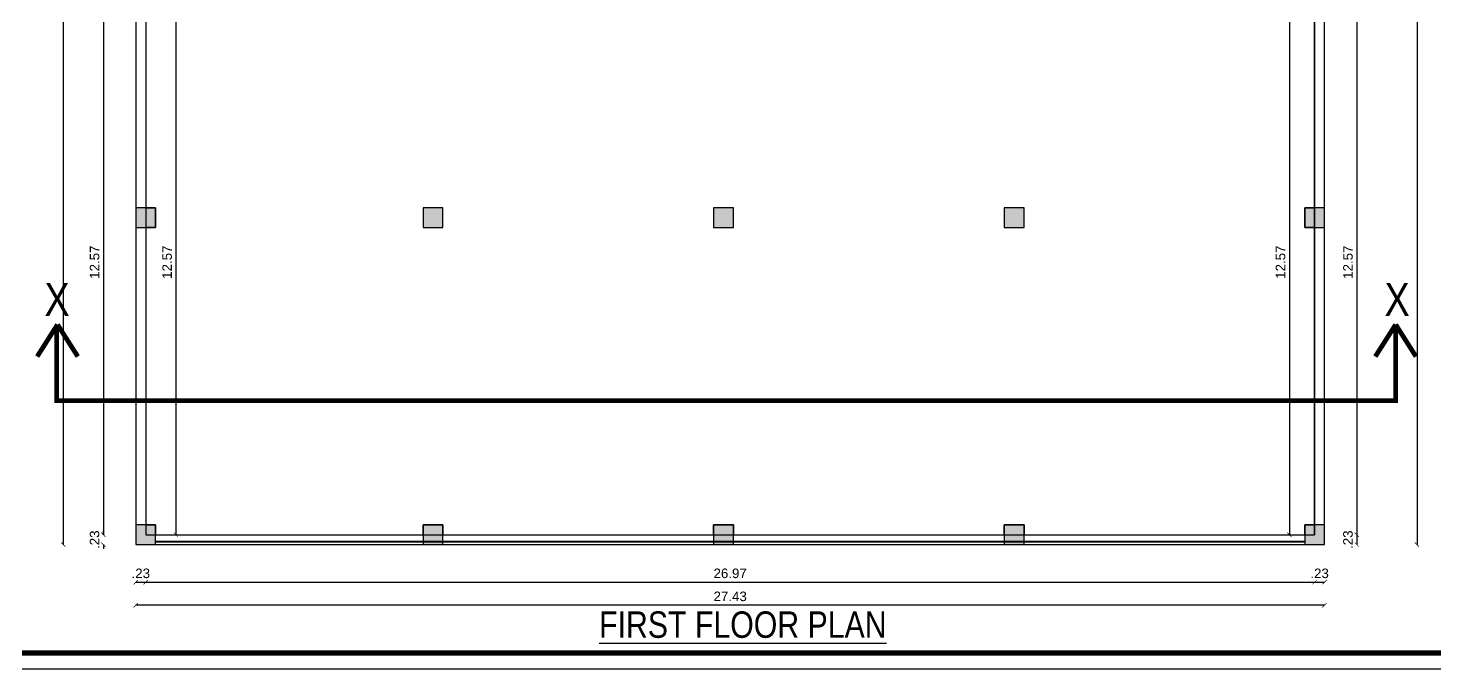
# Model space of a CAD drawing. Header units: metres. Extents: x -1560520 to -1560300, y 43639 to 43729.
# Drawn here: x -1560425.91 to -1560393.45, y 43645.33 to 43660.11 of the extents above; entities that cross this region are included whole.
import ezdxf

# ---------------------------------------------------------------- set-up
doc = ezdxf.new("R2010")
doc.units = ezdxf.units.M
doc.header["$LTSCALE"] = 750
doc.header["$MEASUREMENT"] = 0
doc.header["$PDMODE"] = 35
doc.header["$PDSIZE"] = 50
for name, pattern in [('CENTER', [2, 1.25, -0.25, 0.25, -0.25]), ('New Retail block$0$DASHDOT2', [0.5, 0.25, -0.125, 0, -0.125]), ('PHANTOM2', [1.25, 0.625, -0.125, 0.125, -0.125, 0.125, -0.125])]:
    doc.linetypes.add(name, pattern=pattern)
doc.layers.get('0').update_dxf_attribs({"lineweight": 5})
doc.layers.get('Defpoints').update_dxf_attribs({"lineweight": 0})
for name, color, linetype in [('1', 1, 'Continuous'), ('BLK_1_FLR_1_AC_ROOM_1', 117, 'Continuous'), ('BLK_1_FLR_1_BLT_UP_AREA', 1, 'Continuous'), ('BLK_1_FLR_1_CARPET_AREA', 10, 'Continuous'), ('CLIENT', 7, 'Continuous'), ('TREE', 3, 'Continuous')]:
    doc.layers.add(name, color=color, linetype=linetype)
for name, color, linetype, lineweight in [('BLK_1_FLR_1_GLASS_FACADE_2', 4, 'Continuous', 5), ('CAR', 1, 'Continuous', 13), ('ED', 30, 'Continuous', 0), ('TEXT', 2, 'Continuous', 20)]:
    doc.layers.add(name, color=color, linetype=linetype, lineweight=lineweight)
doc.styles.add('MD', font='swissck.ttf')
doc.styles.get("Standard").update_dxf_attribs({"font": 'arial.ttf'})
doc.dimstyles.get("Standard").update_dxf_attribs({"dimtxt": 0.22, "dimasz": 0.1, "dimexe": 0.18, "dimexo": 0.0625, "dimgap": 0.09, "dimtad": 1, "dimtoh": 1, "dimzin": 4, "dimdsep": 46, "dimtxsty": 'Standard', "dimblk": 'ARCHTICK', "dimcen": 0.09, "dimse1": 1, "dimse2": 1, "dimadec": 0, "dimazin": 0, "dimtfac": 1, "dimtix": 1, "dimtofl": 0, "dimtmove": 0, "dimatfit": 3, "dimldrblk": 'ARCHTICK', "dimfxl": 0, "dimtolj": 1, "dimtzin": 0, "dimarcsym": 0})

# ---------------------------------------------------------------- blocks, each defined once
blk = doc.blocks.new('A$C349417FD')
at = {"layer": 'TREE'}
h = blk.add_hatch(color=6, dxfattribs=at)
h.dxf.hatch_style = 1
h.paths.add_polyline_path([(0, -18), (18, -18), (18, 0), (0, 0)])
at = {"layer": 'TREE', "color": 6}
blk.add_lwpolyline([(0, -18), (18, -18), (18, 0), (0, 0)], close=True, dxfattribs=at)
blk = doc.blocks.new('_ArchTick')
at = {"color": 0, "linetype": 'ByBlock', "const_width": 0.15}
blk.add_lwpolyline([(-0.5, -0.5), (0.5, 0.5)], dxfattribs=at)
blk = doc.blocks.new('*D85')
at = {"layer": 'Defpoints', "color": 0}
for p in [(-1560396.225, 43661), (-1560396.225, 43648.427), (-1560395.252, 43648.427)]:
    blk.add_point(p, dxfattribs=at)
at = {"layer": 'ED', "color": 0, "lineweight": -2}
blk.add_line((-1560395.252, 43661), (-1560395.252, 43648.427), dxfattribs=at)
at = {"layer": 'ED', "color": 0, "lineweight": -2, "xscale": 0.1, "yscale": 0.1, "zscale": 0.1}
for p, rotation in [((-1560395.252, 43661), 90), ((-1560395.252, 43648.427), 270)]:
    blk.add_blockref('_ArchTick', p, dxfattribs=dict(at, rotation=rotation))
at = {"layer": 'ED', "color": 0, "insert": (-1560395.455, 43654.714), "char_height": 0.22, "attachment_point": 5, "rotation": 90}
blk.add_mtext('\\A1;12.57', dxfattribs=at)
blk = doc.blocks.new('*D86')
at = {"layer": 'Defpoints', "color": 0}
for p in [(-1560396.225, 43648.427), (-1560396.225, 43648.199), (-1560395.252, 43648.199)]:
    blk.add_point(p, dxfattribs=at)
at = {"layer": 'ED', "color": 0, "lineweight": -2}
blk.add_line((-1560395.252, 43648.427), (-1560395.252, 43648.199), dxfattribs=at)
at = {"layer": 'ED', "color": 0, "lineweight": -2, "xscale": 0.1, "yscale": 0.1, "zscale": 0.1}
for p, rotation in [((-1560395.252, 43648.427), 90), ((-1560395.252, 43648.199), 270)]:
    blk.add_blockref('_ArchTick', p, dxfattribs=dict(at, rotation=rotation))
at = {"layer": 'ED', "color": 0, "insert": (-1560395.455, 43648.313), "char_height": 0.22, "attachment_point": 5, "rotation": 90}
blk.add_mtext('\\A1;.23', dxfattribs=at)
blk = doc.blocks.new('*D87')
at = {"layer": 'BLK_1_FLR_1_GLASS_FACADE_2', "color": 0, "linetype": 'PHANTOM2', "lineweight": -2}
blk.add_line((-1560393.863, 43685.079), (-1560393.863, 43648.199), dxfattribs=at)
at = {"layer": 'Defpoints', "color": 0}
for p in [(-1560395.997, 43685.079), (-1560395.997, 43648.199), (-1560393.863, 43648.199)]:
    blk.add_point(p, dxfattribs=at)
at = {"layer": 'BLK_1_FLR_1_GLASS_FACADE_2', "color": 0, "lineweight": -2, "xscale": 0.1, "yscale": 0.1, "zscale": 0.1}
for p, rotation in [((-1560393.863, 43685.079), 90), ((-1560393.863, 43648.199), 270)]:
    blk.add_blockref('_ArchTick', p, dxfattribs=dict(at, rotation=rotation))
at = {"layer": 'BLK_1_FLR_1_GLASS_FACADE_2', "color": 0, "insert": (-1560394.065, 43666.639), "char_height": 0.22, "attachment_point": 5, "rotation": 90}
blk.add_mtext('\\A1;36.88', dxfattribs=at)
blk = doc.blocks.new('*D88')
at = {"layer": 'BLK_1_FLR_1_GLASS_FACADE_2', "color": 0, "linetype": 'PHANTOM2', "lineweight": -2}
blk.add_line((-1560395.997, 43646.802), (-1560423.429, 43646.802), dxfattribs=at)
at = {"layer": 'Defpoints', "color": 0}
for p in [(-1560423.429, 43648.199), (-1560395.997, 43648.191), (-1560423.429, 43646.802)]:
    blk.add_point(p, dxfattribs=at)
at = {"layer": 'BLK_1_FLR_1_GLASS_FACADE_2', "color": 0, "lineweight": -2, "xscale": 0.1, "yscale": 0.1, "zscale": 0.1, "rotation": 180}
blk.add_blockref('_ArchTick', (-1560423.429, 43646.802), dxfattribs=at)
at = {"layer": 'BLK_1_FLR_1_GLASS_FACADE_2', "color": 0, "lineweight": -2, "xscale": 0.1, "yscale": 0.1, "zscale": 0.1}
blk.add_blockref('_ArchTick', (-1560395.997, 43646.802), dxfattribs=at)
at = {"layer": 'BLK_1_FLR_1_GLASS_FACADE_2', "color": 0, "insert": (-1560409.713, 43647.005), "char_height": 0.22, "attachment_point": 5}
blk.add_mtext('\\A1;27.43', dxfattribs=at)
blk = doc.blocks.new('*D89')
at = {"layer": 'Defpoints', "color": 0}
for p in [(-1560423.429, 43648.427), (-1560423.2, 43648.427), (-1560423.2, 43647.333)]:
    blk.add_point(p, dxfattribs=at)
at = {"layer": 'ED', "color": 0, "lineweight": -2}
blk.add_line((-1560423.429, 43647.333), (-1560423.2, 43647.333), dxfattribs=at)
at = {"layer": 'ED', "color": 0, "lineweight": -2, "xscale": 0.1, "yscale": 0.1, "zscale": 0.1, "rotation": 180}
blk.add_blockref('_ArchTick', (-1560423.429, 43647.333), dxfattribs=at)
at = {"layer": 'ED', "color": 0, "lineweight": -2, "xscale": 0.1, "yscale": 0.1, "zscale": 0.1}
blk.add_blockref('_ArchTick', (-1560423.2, 43647.333), dxfattribs=at)
at = {"layer": 'ED', "color": 0, "insert": (-1560423.314, 43647.536), "char_height": 0.22, "attachment_point": 5}
blk.add_mtext('\\A1;.23', dxfattribs=at)
blk = doc.blocks.new('*D90')
at = {"layer": 'Defpoints', "color": 0}
for p in [(-1560423.2, 43648.427), (-1560396.225, 43648.427), (-1560396.225, 43647.333)]:
    blk.add_point(p, dxfattribs=at)
at = {"layer": 'ED', "color": 0, "lineweight": -2}
blk.add_line((-1560423.2, 43647.333), (-1560396.225, 43647.333), dxfattribs=at)
at = {"layer": 'ED', "color": 0, "lineweight": -2, "xscale": 0.1, "yscale": 0.1, "zscale": 0.1, "rotation": 180}
blk.add_blockref('_ArchTick', (-1560423.2, 43647.333), dxfattribs=at)
at = {"layer": 'ED', "color": 0, "lineweight": -2, "xscale": 0.1, "yscale": 0.1, "zscale": 0.1}
blk.add_blockref('_ArchTick', (-1560396.225, 43647.333), dxfattribs=at)
at = {"layer": 'ED', "color": 0, "insert": (-1560409.713, 43647.536), "char_height": 0.22, "attachment_point": 5}
blk.add_mtext('\\A1;26.97', dxfattribs=at)
blk = doc.blocks.new('*D91')
at = {"layer": 'Defpoints', "color": 0}
for p in [(-1560396.225, 43648.427), (-1560395.997, 43648.199), (-1560395.997, 43647.333)]:
    blk.add_point(p, dxfattribs=at)
at = {"layer": 'ED', "color": 0, "lineweight": -2}
blk.add_line((-1560396.225, 43647.333), (-1560395.997, 43647.333), dxfattribs=at)
at = {"layer": 'ED', "color": 0, "lineweight": -2, "xscale": 0.1, "yscale": 0.1, "zscale": 0.1, "rotation": 180}
blk.add_blockref('_ArchTick', (-1560396.225, 43647.333), dxfattribs=at)
at = {"layer": 'ED', "color": 0, "lineweight": -2, "xscale": 0.1, "yscale": 0.1, "zscale": 0.1}
blk.add_blockref('_ArchTick', (-1560395.997, 43647.333), dxfattribs=at)
at = {"layer": 'ED', "color": 0, "insert": (-1560396.111, 43647.536), "char_height": 0.22, "attachment_point": 5}
blk.add_mtext('\\A1;.23', dxfattribs=at)
blk = doc.blocks.new('*D107')
at = {"layer": 'Defpoints', "color": 0}
for p in [(-1560423.2, 43661), (-1560424.177, 43648.427), (-1560423.2, 43648.427)]:
    blk.add_point(p, dxfattribs=at)
at = {"layer": 'ED', "color": 0, "lineweight": -2}
blk.add_line((-1560424.177, 43661), (-1560424.177, 43648.427), dxfattribs=at)
at = {"layer": 'ED', "color": 0, "lineweight": -2, "xscale": 0.1, "yscale": 0.1, "zscale": 0.1}
for p, rotation in [((-1560424.177, 43661), 90), ((-1560424.177, 43648.427), 270)]:
    blk.add_blockref('_ArchTick', p, dxfattribs=dict(at, rotation=rotation))
at = {"layer": 'ED', "color": 0, "insert": (-1560424.379, 43654.714), "char_height": 0.22, "attachment_point": 5, "rotation": 90}
blk.add_mtext('\\A1;12.57', dxfattribs=at)
blk = doc.blocks.new('*D108')
at = {"layer": 'Defpoints', "color": 0}
for p in [(-1560423.2, 43648.427), (-1560424.177, 43648.199), (-1560423.2, 43648.199)]:
    blk.add_point(p, dxfattribs=at)
at = {"layer": 'ED', "color": 0, "lineweight": -2}
for p, q in [((-1560424.177, 43648.427), (-1560424.177, 43648.527)), ((-1560424.177, 43648.199), (-1560424.177, 43648.099))]:
    blk.add_line(p, q, dxfattribs=at)
at = {"layer": 'ED', "color": 0, "lineweight": -2, "xscale": 0.1, "yscale": 0.1, "zscale": 0.1}
for p, rotation in [((-1560424.177, 43648.427), 270), ((-1560424.177, 43648.199), 90)]:
    blk.add_blockref('_ArchTick', p, dxfattribs=dict(at, rotation=rotation))
at = {"layer": 'ED', "color": 0, "insert": (-1560424.379, 43648.313), "char_height": 0.22, "attachment_point": 5, "rotation": 90}
blk.add_mtext('\\A1;.23', dxfattribs=at)
blk = doc.blocks.new('*D109')
at = {"layer": 'BLK_1_FLR_1_GLASS_FACADE_2', "color": 0, "linetype": 'PHANTOM2', "lineweight": -2}
blk.add_line((-1560425.102, 43685.079), (-1560425.102, 43648.199), dxfattribs=at)
at = {"layer": 'Defpoints', "color": 0}
for p in [(-1560423.429, 43685.079), (-1560425.102, 43648.199), (-1560423.429, 43648.199)]:
    blk.add_point(p, dxfattribs=at)
at = {"layer": 'BLK_1_FLR_1_GLASS_FACADE_2', "color": 0, "lineweight": -2, "xscale": 0.1, "yscale": 0.1, "zscale": 0.1}
for p, rotation in [((-1560425.102, 43685.079), 90), ((-1560425.102, 43648.199), 270)]:
    blk.add_blockref('_ArchTick', p, dxfattribs=dict(at, rotation=rotation))
at = {"layer": 'BLK_1_FLR_1_GLASS_FACADE_2', "color": 0, "insert": (-1560425.305, 43666.639), "char_height": 0.22, "attachment_point": 5, "rotation": 90}
blk.add_mtext('\\A1;36.88', dxfattribs=at)
blk = doc.blocks.new('*D167')
at = {"layer": 'Defpoints', "color": 0}
for p in [(-1560396.225, 43661), (-1560396.809, 43648.427), (-1560396.225, 43648.427)]:
    blk.add_point(p, dxfattribs=at)
at = {"layer": 'ED', "color": 0, "lineweight": -2}
blk.add_line((-1560396.809, 43661), (-1560396.809, 43648.427), dxfattribs=at)
at = {"layer": 'ED', "color": 0, "lineweight": -2, "xscale": 0.1, "yscale": 0.1, "zscale": 0.1}
for p, rotation in [((-1560396.809, 43661), 90), ((-1560396.809, 43648.427), 270)]:
    blk.add_blockref('_ArchTick', p, dxfattribs=dict(at, rotation=rotation))
at = {"layer": 'ED', "color": 0, "insert": (-1560397.011, 43654.714), "char_height": 0.22, "attachment_point": 5, "rotation": 90}
blk.add_mtext('\\A1;12.57', dxfattribs=at)
blk = doc.blocks.new('*D168')
at = {"layer": 'Defpoints', "color": 0}
for p in [(-1560423.2, 43661), (-1560423.2, 43648.427), (-1560422.504, 43648.427)]:
    blk.add_point(p, dxfattribs=at)
at = {"layer": 'ED', "color": 0, "lineweight": -2}
blk.add_line((-1560422.504, 43661), (-1560422.504, 43648.427), dxfattribs=at)
at = {"layer": 'ED', "color": 0, "lineweight": -2, "xscale": 0.1, "yscale": 0.1, "zscale": 0.1}
for p, rotation in [((-1560422.504, 43661), 90), ((-1560422.504, 43648.427), 270)]:
    blk.add_blockref('_ArchTick', p, dxfattribs=dict(at, rotation=rotation))
at = {"layer": 'ED', "color": 0, "insert": (-1560422.706, 43654.714), "char_height": 0.22, "attachment_point": 5, "rotation": 90}
blk.add_mtext('\\A1;12.57', dxfattribs=at)

msp = doc.modelspace()

# ---------------------------------------------------------------- linework, layer by layer
at = {"color": 140}
for p, q in [((-1560396.454, 43648.279), (-1560422.971, 43648.279)), ((-1560396.454, 43648.254), (-1560422.971, 43648.254))]:
    msp.add_line(p, q, dxfattribs=at)
at = {"layer": 'BLK_1_FLR_1_AC_ROOM_1', "color": 2}
msp.add_lwpolyline([(-1560396.225, 43684.851), (-1560423.2, 43684.851), (-1560423.2, 43677.574), (-1560419.923, 43677.574), (-1560419.923, 43661), (-1560423.2, 43661), (-1560423.2, 43648.427), (-1560396.225, 43648.427), (-1560396.225, 43661), (-1560399.502, 43661), (-1560399.502, 43670.601), (-1560396.225, 43670.601), (-1560396.225, 43677.498), (-1560399.045, 43677.498), (-1560399.045, 43680.052), (-1560396.225, 43680.052)], close=True, dxfattribs=at)
at = {"layer": 'BLK_1_FLR_1_BLT_UP_AREA', "color": 13}
msp.add_lwpolyline([(-1560395.997, 43685.079), (-1560423.429, 43685.079), (-1560423.429, 43648.199), (-1560395.997, 43648.199), (-1560395.997, 43685.079)], close=True, dxfattribs=at)
at = {"layer": 'BLK_1_FLR_1_CARPET_AREA', "lineweight": -2}
msp.add_lwpolyline([(-1560423.2, 43661), (-1560423.2, 43655.971), (-1560422.971, 43655.971), (-1560422.971, 43655.514), (-1560423.2, 43655.514), (-1560423.2, 43648.656), (-1560422.971, 43648.656), (-1560422.971, 43648.427), (-1560416.799, 43648.427), (-1560416.799, 43648.656), (-1560416.342, 43648.656), (-1560416.342, 43648.427), (-1560410.094, 43648.427), (-1560410.094, 43648.656), (-1560409.636, 43648.656), (-1560409.636, 43648.427), (-1560403.388, 43648.427), (-1560403.388, 43648.656), (-1560402.931, 43648.656), (-1560402.931, 43648.427), (-1560396.454, 43648.427), (-1560396.454, 43648.656), (-1560396.225, 43648.656), (-1560396.225, 43655.514), (-1560396.454, 43655.514), (-1560396.454, 43655.971), (-1560396.225, 43655.971), (-1560396.225, 43661)], dxfattribs=at)
at = {"layer": 'CLIENT'}
for p, q in [((-1560423.429, 43663.515), (-1560423.429, 43648.199)), ((-1560423.429, 43663.515), (-1560423.429, 43648.199)), ((-1560395.997, 43648.199), (-1560395.997, 43663.515)), ((-1560423.2, 43663.058), (-1560423.2, 43648.427)), ((-1560395.997, 43648.199), (-1560395.997, 43663.286)), ((-1560396.225, 43661), (-1560396.225, 43648.427)), ((-1560423.429, 43648.199), (-1560395.997, 43648.199)), ((-1560423.429, 43648.199), (-1560395.997, 43648.199))]:
    msp.add_line(p, q, dxfattribs=at)
msp.add_lwpolyline([(-1560347.425, 43645.334), (-1560347.425, 43727.635), (-1560460.847, 43727.635), (-1560460.847, 43645.334)], close=True, dxfattribs=at)
at = {"layer": 'CLIENT', "const_width": 0.128}
msp.add_lwpolyline([(-1560347.79, 43645.7), (-1560347.79, 43727.27), (-1560460.482, 43727.27), (-1560460.482, 43645.7)], close=True, dxfattribs=at)
at = {"layer": 'CLIENT'}
msp.add_lwpolyline([(-1560423.2, 43663.058), (-1560423.2, 43648.427), (-1560396.225, 43648.427), (-1560396.225, 43677.688)], dxfattribs=at)
at = {"layer": 'TEXT', "color": 6, "linetype": 'CENTER', "const_width": 0.11}
for points in [[(-1560425.237, 43653.275), (-1560425.705, 43652.538)], [(-1560425.237, 43653.275), (-1560424.768, 43652.538)], [(-1560394.356, 43653.275), (-1560394.825, 43652.538)], [(-1560394.356, 43653.275), (-1560393.887, 43652.538)]]:
    msp.add_lwpolyline(points, dxfattribs=at)
at = {"layer": 'TEXT', "color": 6, "linetype": 'New Retail block$0$DASHDOT2', "const_width": 0.11}
msp.add_lwpolyline([(-1560425.253, 43653.275), (-1560425.253, 43651.518), (-1560394.356, 43651.518), (-1560394.356, 43653.275)], dxfattribs=at)

# ---------------------------------------------------------------- block references
at = {"layer": 'CAR', "xscale": 0.0254, "yscale": 0.0254, "zscale": 0.0254}
for p in [(-1560423.429, 43655.971), (-1560416.799, 43655.971), (-1560410.094, 43655.971), (-1560403.388, 43655.971), (-1560396.454, 43655.971), (-1560423.429, 43648.656), (-1560416.799, 43648.656), (-1560410.094, 43648.656), (-1560403.388, 43648.656), (-1560396.454, 43648.656)]:
    msp.add_blockref('A$C349417FD', p, dxfattribs=at)

# ---------------------------------------------------------------- texts
at = {"layer": '1', "style": 'MD'}
for p in [(-1560425.536, 43653.476), (-1560394.612, 43653.476)]:
    msp.add_text('X', height=0.758, dxfattribs=at).set_placement(p)
at = {"layer": 'CLIENT', "style": 'MD'}
msp.add_text('%%UFIRST FLOOR PLAN', height=0.6096, dxfattribs=at).set_placement((-1560412.738, 43646.05))

# ---------------------------------------------------------------- dimensions: what is measured, and where the dimension line sits
at = {"layer": 'BLK_1_FLR_1_GLASS_FACADE_2', "color": 1}
for base, p1, p2, picture, middle in [((-1560425.102, 43648.199), (-1560423.429, 43685.079), (-1560423.429, 43648.199), '*D109', (-1560425.305, 43666.639)), ((-1560393.863, 43648.199), (-1560395.997, 43685.079), (-1560395.997, 43648.199), '*D87', (-1560394.065, 43666.639))]:
    dim = msp.add_linear_dim(base=base, p1=p1, p2=p2, angle=90, dimstyle='Standard', override={"dimfxl": 0, "dimarcsym": 2}, dxfattribs=at)
    dim.commit()
    dim.dimension.update_dxf_attribs({"geometry": picture, "text_midpoint": middle})
dim = msp.add_linear_dim(base=(-1560423.429, 43646.802), p1=(-1560395.997, 43648.191), p2=(-1560423.429, 43648.199), dimstyle='Standard', override={"dimfxl": 0, "dimarcsym": 2}, dxfattribs=at)
dim.commit()
dim.dimension.update_dxf_attribs({"geometry": '*D88', "text_midpoint": (-1560409.713, 43647.005)})
at = {"layer": 'ED'}
for base, p1, p2, picture, middle in [((-1560424.177, 43648.427), (-1560423.2, 43661), (-1560423.2, 43648.427), '*D107', (-1560424.177, 43654.714)), ((-1560395.252, 43648.427), (-1560396.225, 43661), (-1560396.225, 43648.427), '*D85', (-1560395.252, 43654.714)), ((-1560395.252, 43648.199), (-1560396.225, 43648.427), (-1560396.225, 43648.199), '*D86', (-1560395.252, 43648.313))]:
    dim = msp.add_linear_dim(base=base, p1=p1, p2=p2, angle=90, dimstyle='Standard', override={"dimtmove": 1, "dimfxl": 5}, dxfattribs=at)
    dim.commit()
    dim.dimension.update_dxf_attribs({"geometry": picture, "text_midpoint": middle, "dimtype": 128})
for base, p1, p2, picture, middle in [((-1560422.504, 43648.427), (-1560423.2, 43661), (-1560423.2, 43648.427), '*D168', (-1560422.706, 43654.714)), ((-1560396.809, 43648.427), (-1560396.225, 43661), (-1560396.225, 43648.427), '*D167', (-1560397.011, 43654.714)), ((-1560424.177, 43648.199), (-1560423.2, 43648.427), (-1560423.2, 43648.199), '*D108', (-1560424.379, 43648.313))]:
    dim = msp.add_linear_dim(base=base, p1=p1, p2=p2, angle=90, dimstyle='Standard', override={"dimtmove": 1, "dimfxl": 5}, dxfattribs=at)
    dim.commit()
    dim.dimension.update_dxf_attribs({"geometry": picture, "text_midpoint": middle})
for base, p1, p2, picture, middle in [((-1560423.2, 43647.333), (-1560423.429, 43648.427), (-1560423.2, 43648.427), '*D89', (-1560423.314, 43647.333)), ((-1560395.997, 43647.333), (-1560396.225, 43648.427), (-1560395.997, 43648.199), '*D91', (-1560396.111, 43647.333))]:
    dim = msp.add_linear_dim(base=base, p1=p1, p2=p2, dimstyle='Standard', override={"dimtmove": 1, "dimfxl": 5}, dxfattribs=at)
    dim.commit()
    dim.dimension.update_dxf_attribs({"geometry": picture, "text_midpoint": middle, "dimtype": 128})
dim = msp.add_linear_dim(base=(-1560396.2252, 43647.3334), p1=(-1560423.2, 43648.4272), p2=(-1560396.2252, 43648.4272), dimstyle='Standard', override={"dimtmove": 1, "dimfxl": 5}, dxfattribs=at)
dim.commit()
dim.dimension.update_dxf_attribs({"geometry": '*D90', "text_midpoint": (-1560409.7126, 43647.5357)})

doc.saveas('drawing.dxf')
